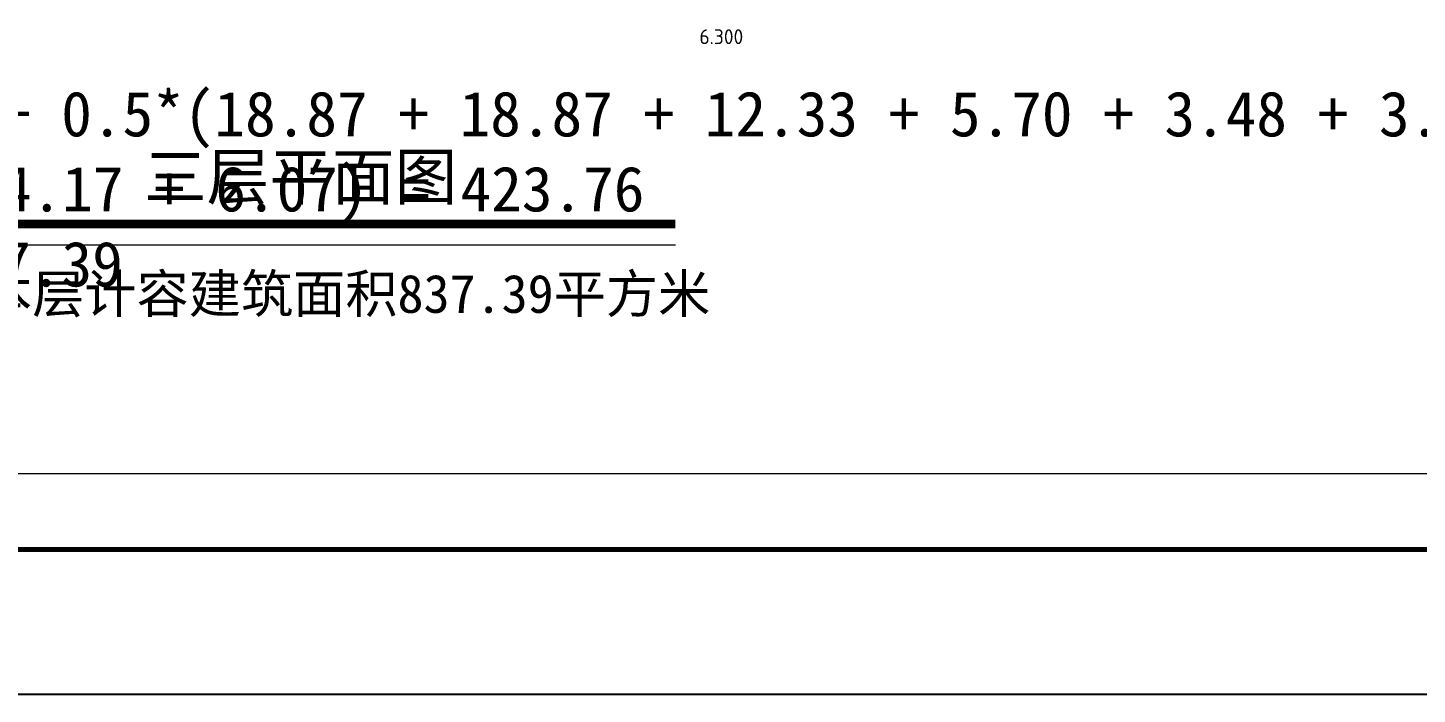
# Model space of a CAD drawing. Extents: x 512858 to 514372, y -232486 to -231710.
# Drawn here: x 513211.45 to 513244.21, y -231985.43 to -231969.71 of the extents above; entities that cross this region are included whole.
import ezdxf

# ---------------------------------------------------------------- set-up
doc = ezdxf.new("R2010")
doc.units = 0
doc.header["$LTSCALE"] = 1000
for name, color, linetype in [('$计算结果', 7, 'Continuous'), ('PUB_TEXT', 252, 'Continuous'), ('楼层注记', 7, 'Continuous')]:
    doc.layers.add(name, color=color, linetype=linetype)
doc.layers.add('图廓', color=252, linetype='Continuous', lineweight=9)
doc.layers.add('打印图框', color=252, linetype='Continuous', plot=False)
doc.styles.add('dw', font='simhei.ttf')
doc.styles.add('TYDG_02', font='TSSDENG.shx', dxfattribs={"width": 0.8, "bigfont": 'hztxt.shx'})

msp = doc.modelspace()

# ---------------------------------------------------------------- linework, layer by layer
at = {"layer": '图廓', "color": 0, "const_width": 0.119}
msp.add_lwpolyline([(513173.431, -231905.505), (513278.232, -231905.505), (513278.232, -231982.022), (513173.431, -231982.022)], close=True, dxfattribs=at)
at = {"layer": '图廓', "color": 0}
msp.add_lwpolyline([(513175.218, -231907.292), (513276.446, -231907.292), (513276.446, -231980.236), (513175.218, -231980.236)], close=True, dxfattribs=at)
at = {"layer": '图廓', "color": 7, "const_width": 0.2}
msp.add_lwpolyline([(513210.207, -231974.342), (513226.724, -231974.342)], dxfattribs=at)
at = {"layer": '图廓', "color": 7}
msp.add_lwpolyline([(513210.207, -231974.831), (513226.724, -231974.831)], dxfattribs=at)
at = {"layer": '打印图框', "color": 6, "ltscale": 0.5}
msp.add_lwpolyline([(513169.149, -231985.434), (513282.458, -231985.434), (513282.458, -231900.46), (513169.149, -231900.46)], close=True, dxfattribs=at)

# ---------------------------------------------------------------- texts
at = {"layer": '$计算结果', "insert": (513183.313, -231972.688), "char_height": 1.06217, "width": 84.98136, "attachment_point": 4, "style": 'dw'}
msp.add_mtext('  配电房免计容面积：66.87 = 66.87\\P本层免计容建筑面积：66.87 = 66.87\\P  住宅计容面积：342.02 + 34.17 + 6.07 + 0.5*(18.87 + 18.87 + 12.33 + 5.70 + 3.48 + 3.48) = 413.63\\P  社区文化活动中心计容面积：464.00 -(34.17 + 6.07) = 423.76\\P本层计容建筑面积：413.63 + 423.76 = 837.39\\P总面积：66.87 + 837.39 = 904.26', dxfattribs=at)
at = {"layer": 'PUB_TEXT', "color": 253, "style": 'TYDG_02'}
msp.add_text('6.300', height=0.35, dxfattribs=at).set_placement((513227.29, -231970.099))
at = {"layer": '图廓', "color": 7, "style": 'dw'}
msp.add_text('本层计容建筑面积837.39平方米', height=0.90221, dxfattribs=at).set_placement((513210.326, -231976.438))
at = {"layer": '楼层注记', "style": 'dw'}
msp.add_text('三层平面图', height=1.0827, dxfattribs=at).set_placement((513214.195, -231973.768))

doc.saveas('drawing.dxf')
